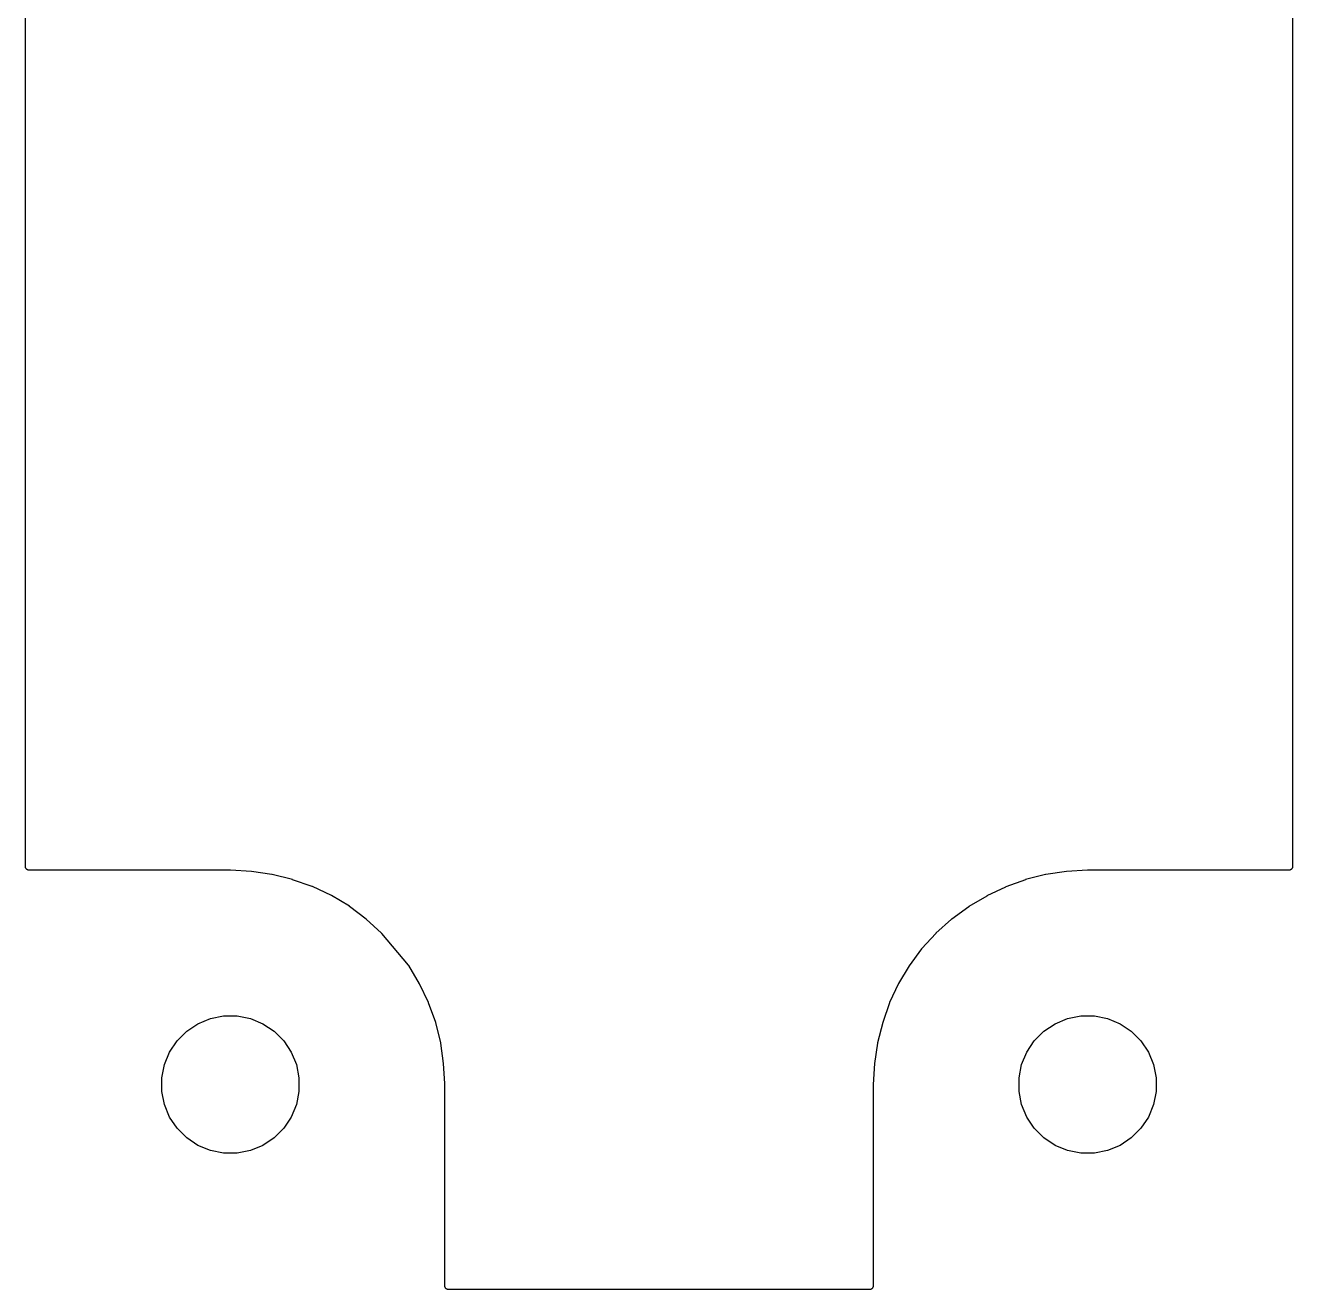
# Model space of a CAD drawing. Extents: x 100.2 to 129.8, y -164.8 to -95.2.
# Drawn here: x 100.22 to 129.78, y -164.78 to -135.29 of the extents above; entities that cross this region are included whole.
import ezdxf

# ---------------------------------------------------------------- set-up
doc = ezdxf.new("R2010")
doc.units = 0
doc.layers.add('BLACK', color=7, linetype='CONTINUOUS')

msp = doc.modelspace()

# ---------------------------------------------------------------- linework, layer by layer
at = {"layer": 'BLACK', "linetype": 'CONTINUOUS'}
for p, q in [((100.215, -154.905), (100.215, -105.095)), ((129.785, -121.11), (129.785, -154.905)), ((100.216, -154.914), (100.215, -154.905)), ((100.217, -154.923), (100.216, -154.914)), ((100.219, -154.932), (100.217, -154.923)), ((100.217, -154.923), (100.217, -154.923)), ((100.217, -154.923), (100.217, -154.923)), ((100.222, -154.941), (100.219, -154.932)), ((100.226, -154.949), (100.222, -154.941)), ((100.222, -154.941), (100.222, -154.941)), ((100.222, -154.941), (100.222, -154.941)), ((129.777, -154.942), (129.773, -154.95)), ((129.778, -154.942), (129.777, -154.942)), ((129.777, -154.942), (129.777, -154.942)), ((129.78, -154.933), (129.778, -154.942)), ((129.783, -154.925), (129.78, -154.933)), ((129.784, -154.915), (129.783, -154.924)), ((129.783, -154.924), (129.783, -154.924)), ((129.783, -154.924), (129.783, -154.925)), ((129.785, -154.906), (129.784, -154.915)), ((129.785, -154.905), (129.785, -154.906)), ((129.785, -154.906), (129.785, -154.906)), ((129.785, -154.906), (129.785, -154.906)), ((129.785, -154.906), (129.785, -154.906)), ((100.231, -154.957), (100.226, -154.949)), ((100.231, -154.958), (100.231, -154.957)), ((100.231, -154.957), (100.231, -154.957)), ((100.236, -154.964), (100.231, -154.958)), ((100.242, -154.971), (100.236, -154.964)), ((100.242, -154.972), (100.242, -154.971)), ((100.243, -154.972), (100.242, -154.972)), ((100.249, -154.978), (100.243, -154.972)), ((100.256, -154.983), (100.249, -154.978)), ((100.257, -154.984), (100.256, -154.983)), ((100.265, -154.988), (100.257, -154.984)), ((100.257, -154.984), (100.257, -154.984)), ((100.273, -154.992), (100.265, -154.988)), ((100.273, -154.993), (100.273, -154.992)), ((100.273, -154.992), (100.273, -154.992)), ((100.282, -154.995), (100.273, -154.993)), ((100.29, -154.998), (100.282, -154.995)), ((100.291, -154.998), (100.29, -154.998)), ((100.3, -154.999), (100.291, -154.998)), ((100.291, -154.998), (100.291, -154.998)), ((100.309, -155), (100.3, -154.999)), ((100.31, -155), (100.309, -155)), ((100.309, -155), (100.309, -155)), ((100.309, -155), (100.309, -155)), ((100.309, -155), (100.309, -155)), ((104.999, -155), (100.31, -155)), ((105.001, -155), (104.999, -155)), ((105.488, -155.03), (105.001, -155)), ((105.492, -155.03), (105.488, -155.03)), ((105.968, -155.1), (105.492, -155.03)), ((105.972, -155.101), (105.968, -155.1)), ((106.448, -155.219), (105.972, -155.101)), ((106.452, -155.221), (106.448, -155.219)), ((106.908, -155.379), (106.452, -155.221)), ((123.548, -155.221), (123.092, -155.389)), ((123.552, -155.219), (123.548, -155.221)), ((124.018, -155.101), (123.552, -155.219)), ((124.023, -155.1), (124.018, -155.101)), ((124.508, -155.03), (124.023, -155.1)), ((124.512, -155.03), (124.508, -155.03)), ((124.999, -155), (124.512, -155.03)), ((125.001, -155), (124.999, -155)), ((129.69, -155), (125.001, -155)), ((129.699, -154.999), (129.69, -155)), ((129.708, -154.998), (129.699, -154.999)), ((129.717, -154.996), (129.708, -154.998)), ((129.708, -154.998), (129.708, -154.998)), ((129.708, -154.998), (129.708, -154.998)), ((129.726, -154.993), (129.717, -154.996)), ((129.734, -154.989), (129.726, -154.993)), ((129.726, -154.993), (129.726, -154.993)), ((129.726, -154.993), (129.726, -154.993)), ((129.742, -154.984), (129.734, -154.989)), ((129.743, -154.984), (129.742, -154.984)), ((129.742, -154.984), (129.742, -154.984)), ((129.749, -154.979), (129.743, -154.984)), ((129.756, -154.973), (129.749, -154.979)), ((129.757, -154.973), (129.756, -154.973)), ((129.763, -154.966), (129.757, -154.972)), ((129.757, -154.972), (129.757, -154.973)), ((129.768, -154.959), (129.763, -154.966)), ((129.769, -154.958), (129.768, -154.959)), ((129.773, -154.95), (129.769, -154.958)), ((129.769, -154.958), (129.769, -154.958)), ((106.912, -155.381), (106.908, -155.379)), ((107.358, -155.589), (106.912, -155.381)), ((123.088, -155.391), (122.652, -155.599)), ((123.092, -155.389), (123.088, -155.391)), ((107.362, -155.591), (107.358, -155.589)), ((107.778, -155.839), (107.362, -155.591)), ((122.648, -155.601), (122.232, -155.849)), ((122.652, -155.599), (122.648, -155.601)), ((107.782, -155.842), (107.778, -155.839)), ((108.168, -156.139), (107.782, -155.842)), ((122.228, -155.851), (121.832, -156.139)), ((122.232, -155.849), (122.228, -155.851)), ((108.171, -156.141), (108.168, -156.139)), ((108.528, -156.468), (108.171, -156.141)), ((121.828, -156.142), (121.462, -156.468)), ((121.832, -156.139), (121.828, -156.142)), ((108.532, -156.472), (108.528, -156.468)), ((109.157, -157.217), (108.532, -156.472)), ((121.458, -156.472), (121.132, -156.828)), ((121.462, -156.468), (121.458, -156.472)), ((121.128, -156.832), (120.841, -157.228)), ((121.132, -156.828), (121.128, -156.832)), ((109.162, -157.224), (109.157, -157.217)), ((109.409, -157.648), (109.162, -157.224)), ((120.839, -157.232), (120.591, -157.638)), ((120.841, -157.228), (120.839, -157.232)), ((109.411, -157.652), (109.409, -157.648)), ((109.619, -158.088), (109.411, -157.652)), ((120.589, -157.642), (120.381, -158.088)), ((120.591, -157.638), (120.589, -157.642)), ((109.621, -158.092), (109.619, -158.088)), ((109.789, -158.548), (109.621, -158.092)), ((120.379, -158.092), (120.221, -158.548)), ((120.381, -158.088), (120.379, -158.092)), ((104.242, -158.582), (104.533, -158.461)), ((104.533, -158.461), (104.842, -158.4)), ((104.842, -158.4), (105.158, -158.4)), ((105.158, -158.4), (105.467, -158.461)), ((105.467, -158.461), (105.758, -158.582)), ((124.242, -158.582), (124.533, -158.461)), ((124.533, -158.461), (124.842, -158.4)), ((124.842, -158.4), (125.158, -158.4)), ((125.158, -158.4), (125.467, -158.461)), ((125.467, -158.461), (125.758, -158.582)), ((103.757, -158.98), (103.98, -158.757)), ((103.98, -158.757), (104.242, -158.582)), ((105.758, -158.582), (106.02, -158.757)), ((106.02, -158.757), (106.243, -158.98)), ((109.791, -158.553), (109.789, -158.548)), ((109.909, -159.027), (109.791, -158.553)), ((120.219, -158.552), (120.101, -159.028)), ((120.221, -158.548), (120.219, -158.552)), ((123.757, -158.98), (123.98, -158.757)), ((123.98, -158.757), (124.242, -158.582)), ((125.758, -158.582), (126.02, -158.757)), ((126.02, -158.757), (126.243, -158.98)), ((103.582, -159.242), (103.757, -158.98)), ((106.243, -158.98), (106.418, -159.242)), ((109.91, -159.033), (109.909, -159.027)), ((109.97, -159.509), (109.91, -159.033)), ((120.1, -159.032), (120.03, -159.508)), ((120.101, -159.028), (120.1, -159.032)), ((123.582, -159.242), (123.757, -158.98)), ((126.243, -158.98), (126.418, -159.242)), ((103.461, -159.533), (103.582, -159.242)), ((106.418, -159.242), (106.539, -159.533)), ((123.461, -159.533), (123.582, -159.242)), ((126.418, -159.242), (126.539, -159.533)), ((103.4, -159.842), (103.461, -159.533)), ((106.539, -159.533), (106.6, -159.842)), ((109.97, -159.511), (109.97, -159.509)), ((110, -159.978), (109.97, -159.511)), ((120.03, -159.512), (120, -159.999)), ((120.03, -159.508), (120.03, -159.512)), ((123.4, -159.842), (123.461, -159.533)), ((126.539, -159.533), (126.6, -159.842)), ((103.4, -160.158), (103.4, -159.842)), ((106.6, -159.842), (106.6, -160.158)), ((123.4, -160.158), (123.4, -159.842)), ((126.6, -159.842), (126.6, -160.158)), ((103.461, -160.467), (103.4, -160.158)), ((106.6, -160.158), (106.539, -160.467)), ((110, -159.982), (110, -159.978)), ((110, -164.69), (110, -159.982)), ((120, -159.999), (120, -160.001)), ((120, -160.001), (120, -164.69)), ((123.461, -160.467), (123.4, -160.158)), ((126.6, -160.158), (126.539, -160.467)), ((103.582, -160.758), (103.461, -160.467)), ((106.539, -160.467), (106.418, -160.758)), ((123.582, -160.758), (123.461, -160.467)), ((126.539, -160.467), (126.418, -160.758)), ((103.757, -161.02), (103.582, -160.758)), ((106.418, -160.758), (106.243, -161.02)), ((123.757, -161.02), (123.582, -160.758)), ((126.418, -160.758), (126.243, -161.02)), ((103.98, -161.243), (103.757, -161.02)), ((106.243, -161.02), (106.02, -161.243)), ((123.98, -161.243), (123.757, -161.02)), ((126.243, -161.02), (126.02, -161.243)), ((104.242, -161.418), (103.98, -161.243)), ((104.533, -161.539), (104.242, -161.418)), ((105.758, -161.418), (105.467, -161.539)), ((106.02, -161.243), (105.758, -161.418)), ((124.242, -161.418), (123.98, -161.243)), ((124.533, -161.539), (124.242, -161.418)), ((125.758, -161.418), (125.467, -161.539)), ((126.02, -161.243), (125.758, -161.418)), ((104.842, -161.6), (104.533, -161.539)), ((105.158, -161.6), (104.842, -161.6)), ((105.467, -161.539), (105.158, -161.6)), ((124.842, -161.6), (124.533, -161.539)), ((125.158, -161.6), (124.842, -161.6)), ((125.467, -161.539), (125.158, -161.6)), ((110.001, -164.699), (110, -164.69)), ((110.002, -164.708), (110.001, -164.699)), ((119.999, -164.7), (119.998, -164.709)), ((120, -164.691), (119.999, -164.7)), ((120, -164.69), (120, -164.691)), ((120, -164.691), (120, -164.691)), ((120, -164.691), (120, -164.691)), ((120, -164.691), (120, -164.691)), ((110.004, -164.717), (110.002, -164.708)), ((110.002, -164.708), (110.002, -164.708)), ((110.002, -164.708), (110.002, -164.708)), ((110.007, -164.726), (110.004, -164.717)), ((110.011, -164.734), (110.007, -164.726)), ((110.007, -164.726), (110.007, -164.726)), ((110.007, -164.726), (110.007, -164.726)), ((110.016, -164.742), (110.011, -164.734)), ((110.016, -164.743), (110.016, -164.742)), ((110.016, -164.742), (110.016, -164.742)), ((110.021, -164.749), (110.016, -164.743)), ((110.027, -164.756), (110.021, -164.749)), ((110.027, -164.757), (110.027, -164.756)), ((110.028, -164.757), (110.027, -164.757)), ((110.034, -164.763), (110.028, -164.757)), ((110.041, -164.768), (110.034, -164.763)), ((110.042, -164.769), (110.041, -164.768)), ((110.05, -164.773), (110.042, -164.769)), ((110.042, -164.769), (110.042, -164.769)), ((110.058, -164.777), (110.05, -164.773)), ((110.058, -164.778), (110.058, -164.777)), ((110.058, -164.777), (110.058, -164.777)), ((110.067, -164.78), (110.058, -164.778)), ((110.075, -164.783), (110.067, -164.78)), ((110.076, -164.783), (110.075, -164.783)), ((110.085, -164.784), (110.076, -164.783)), ((110.076, -164.783), (110.076, -164.783)), ((110.094, -164.785), (110.085, -164.784)), ((110.095, -164.785), (110.094, -164.785)), ((110.094, -164.785), (110.094, -164.785)), ((110.094, -164.785), (110.094, -164.785)), ((110.094, -164.785), (110.094, -164.785)), ((119.905, -164.785), (110.095, -164.785)), ((119.914, -164.784), (119.905, -164.785)), ((119.923, -164.783), (119.914, -164.784)), ((119.932, -164.781), (119.923, -164.783)), ((119.923, -164.783), (119.923, -164.783)), ((119.923, -164.783), (119.923, -164.783)), ((119.941, -164.778), (119.932, -164.781)), ((119.949, -164.774), (119.941, -164.778)), ((119.941, -164.778), (119.941, -164.778)), ((119.941, -164.778), (119.941, -164.778)), ((119.957, -164.769), (119.949, -164.774)), ((119.958, -164.769), (119.957, -164.769)), ((119.957, -164.769), (119.957, -164.769)), ((119.964, -164.764), (119.958, -164.769)), ((119.971, -164.758), (119.964, -164.764)), ((119.972, -164.758), (119.971, -164.758)), ((119.978, -164.751), (119.972, -164.757)), ((119.972, -164.757), (119.972, -164.758)), ((119.983, -164.744), (119.978, -164.751)), ((119.984, -164.743), (119.983, -164.744)), ((119.988, -164.735), (119.984, -164.743)), ((119.984, -164.743), (119.984, -164.743)), ((119.992, -164.727), (119.988, -164.735)), ((119.993, -164.727), (119.992, -164.727)), ((119.992, -164.727), (119.992, -164.727)), ((119.995, -164.718), (119.993, -164.727)), ((119.998, -164.71), (119.995, -164.718)), ((119.998, -164.709), (119.998, -164.709)), ((119.998, -164.709), (119.998, -164.71))]:
    msp.add_line(p, q, dxfattribs=at)

doc.saveas('drawing.dxf')
